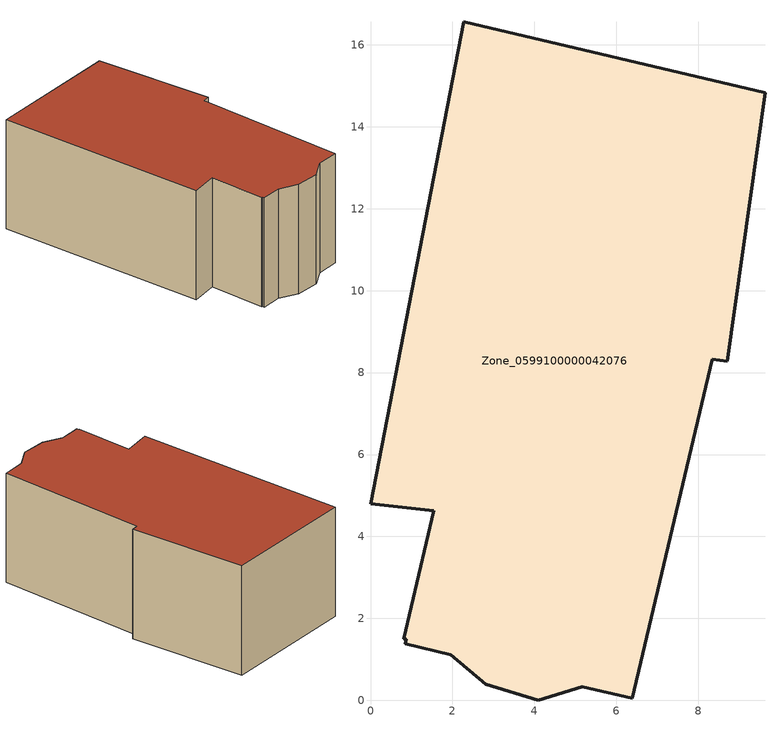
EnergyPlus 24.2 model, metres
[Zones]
Zone_0599100000042076
 floor ground (C_G): 2.82,0.39 1.96,1.11 0.85,1.38 0.87,1.49 0.82,1.51 1.54,4.62 0,4.8 2.28,16.57 9.63,14.83 8.71,8.28 8.34,8.33 6.39,0.05 5.17,0.33 4.1,0 z0
 wall outside (C_F): 8.71,8.28 9.63,14.83 2.28,16.57 0,4.8 1.54,4.62 0.82,1.51 0.87,1.49 0.85,1.38 1.96,1.11 2.82,0.39 4.1,0 5.17,0.33 6.39,0.05 8.34,8.33 8.71,8.28 z0:6.41
 roof outside (C_R): 0.82,1.51 0.87,1.49 0.85,1.38 1.96,1.11 2.82,0.39 4.1,0 5.17,0.33 6.39,0.05 8.34,8.33 8.71,8.28 9.63,14.83 2.28,16.57 0,4.8 1.54,4.62 z6.41
[BUILDING]
Pand.0599100000042076: North Axis=0; Terrain=City; Loads Convergence Tolerance Value=0.04; Temperature Convergence Tolerance Value=0.4; Solar Distribution=FullExterior; Maximum Number of Warmup Days=25; Minimum Number of Warmup Days=1
[Site:Location]
Rotterdam.The.Hague.AP_ZH_NLD Design_Conditions: Latitude=51.96; Longitude=4.45; Time Zone=1; Elevation=-4.5
[SITE:GROUNDTEMPERATURE:BUILDINGSURFACE]
18, 18, 18, 18, 18, 18, 18, 18, 18, 18, 18, 18
[MATERIAL] Thermal Absorptance=0.9; Solar Absorptance=0.7; Visible Absorptance=0.7
Name | Roughness | Thickness | Conductivity | Density | Specific Heat
G.D.1965 | MediumSmooth | 0.15 | 1 | 540 | 1210
F.D.1965 | Rough | 0.3 | 0.857143 | 1920 | 840
R.D.1965 | MediumRough | 0.2 | 0.08 | 1500 | 1000
[CONSTRUCTION]
C_G: G.D.1965
C_F: F.D.1965
C_R: R.D.1965
[ZONE]
Zone_0599100000042076: Type=1; Multiplier=1; Ceiling Height=Autocalculate; Volume=Autocalculate; Floor Area=autocalculate; Part of Total Floor Area=Yes
[ZONEINFILTRATION:DESIGNFLOWRATE]
Infil_Zone_0599100000042076: Zone or ZoneList or Space or SpaceList=Zone_0599100000042076; Schedule=AlwaysOn; Design Flow Rate Calculation Method=Flow/Area; Flow Rate per Floor Area=0.0042; Constant Term Coefficient=1; Temperature Term Coefficient=0; Velocity Term Coefficient=0; Velocity Squared Term Coefficient=0
[HVACTEMPLATE:ZONE:IDEALLOADSAIRSYSTEM]
Zone_0599100000042076: Maximum Heating Supply Air Temperature=50; Minimum Cooling Supply Air Temperature=13; Maximum Heating Supply Air Humidity Ratio=0.0156; Minimum Cooling Supply Air Humidity Ratio=0.0077; Heating Limit=NoLimit; Cooling Limit=NoLimit; Dehumidification Control Type=ConstantSensibleHeatRatio; Cooling Sensible Heat Ratio=0.7; Dehumidification Setpoint=60; Humidification Control Type=None; Humidification Setpoint=30; Outdoor Air Method=None; Outdoor Air Flow Rate per Person=0.00944; Outdoor Air Flow Rate per Zone Floor Area=0; Outdoor Air Flow Rate per Zone=0; Demand Controlled Ventilation Type=None; Outdoor Air Economizer Type=NoEconomizer; Heat Recovery Type=None; Sensible Heat Recovery Effectiveness=0.7; Latent Heat Recovery Effectiveness=0.65
[ZONECONTROL:THERMOSTAT]
ThermostatControl_Zone_0599100000042076: Zone or ZoneList=Zone_0599100000042076; Control Type Schedule=DualSetpointControlType; Control 1=Thermostat_Zone_0599100000042076; Temperature Difference Between Cutout And Setpoint=0
[THERMOSTATSETPOINT:DUALSETPOINT]
Thermostat_Zone_0599100000042076: Heating Setpoint Temperature Schedule=HeatingSetpoint_Zone_0599100000042076; Cooling Setpoint Temperature Schedule=CoolingSetpoint_Zone_0599100000042076
[SCHEDULE:COMPACT]
HeatingSetpoint_Zone_0599100000042076: Through: 12/31, For: AllDays, Until: 24:00, 21
CoolingSetpoint_Zone_0599100000042076: Through: 12/31, For: AllDays, Until: 24:00, 24
DualSetpointControlType: Through: 12/31, For: AllDays, Until: 24:00, 4
AlwaysOn: Through: 12/31, For: AllDays, Until: 24:00, 1
